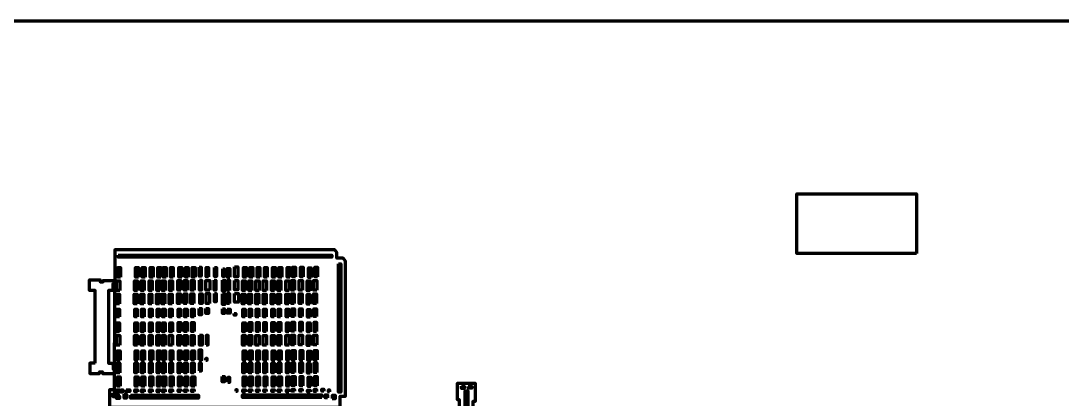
# Model space of a CAD drawing. Header units: millimetres. Extents: x 3191 to 879702, y -27549 to 222194.
# Drawn here: x 46474 to 55075, y 11790 to 14915 of the extents above; entities that cross this region are included whole.
import ezdxf

# ---------------------------------------------------------------- set-up
doc = ezdxf.new("R2010")
doc.units = ezdxf.units.MM
doc.header["$MEASUREMENT"] = 0

msp = doc.modelspace()

# ---------------------------------------------------------------- linework, layer by layer
at = {"lineweight": 211}
msp.add_lwpolyline([(46064.18765, 14914.80144), (75200.52179, 14914.80144), (75406.13696, 1109.80144), (46064.18765, 1163.30097)], close=True, dxfattribs=at)
at = {"layer": 'Defpoints', "lineweight": 211}
for points in [[(53871.12832, 12993.50667), (52883.50486, 12993.50667), (52883.50486, 13484.64092), (53871.12832, 13484.64092)], [(47279.42505, 12980.34342), (49042.54155, 12980.34342), (49042.54155, 12961.7247), (47279.42505, 12961.7247)], [(49098.71159, 12906.46701), (49117.50269, 12906.46701), (49117.50269, 11848.01624), (49098.71159, 11848.01624)], [(47297.72268, 12796.28293), (47274.54172, 12796.28293), (47274.54172, 12876.49601), (47297.72268, 12876.49601)], [(47445.11415, 12796.28293), (47421.93319, 12796.28293), (47421.93319, 12876.49601), (47445.11415, 12876.49601)], [(47500.49802, 12796.28293), (47477.31706, 12796.28293), (47477.31706, 12876.49601), (47500.49802, 12876.49601)], [(47566.60104, 12796.28293), (47543.42008, 12796.28293), (47543.42008, 12876.49601), (47566.60104, 12876.49601)], [(47629.13084, 12796.28293), (47605.94988, 12796.28293), (47605.94988, 12876.49601), (47629.13084, 12876.49601)], [(47673.79506, 12796.28293), (47650.6141, 12796.28293), (47650.6141, 12876.49601), (47673.79506, 12876.49601)], [(47733.6447, 12796.28293), (47710.46374, 12796.28293), (47710.46374, 12876.49601), (47733.6447, 12876.49601)], [(47802.61019, 12798.08796), (47779.42923, 12798.08796), (47779.42923, 12878.30104), (47802.61019, 12878.30104)], [(47856.20695, 12798.08796), (47833.02599, 12798.08796), (47833.02599, 12878.30104), (47856.20695, 12878.30104)], [(47913.37693, 12798.08796), (47890.19597, 12798.08796), (47890.19597, 12878.30104), (47913.37693, 12878.30104)], [(47947.27204, 12880.46167), (47963.35152, 12880.46167), (47963.35152, 12806.34661), (47947.27204, 12806.34661)], [(48023.21315, 12799.21176), (48003.56095, 12799.21176), (48003.56095, 12878.68415), (48023.21315, 12878.68415)], [(48072.34364, 12878.68415), (48090.20972, 12878.68415), (48090.20972, 12802.7834), (48072.34364, 12802.7834)], [(48143.80648, 12865.28994), (48153.63258, 12865.28994), (48153.63258, 12803.6765), (48143.80648, 12803.6765)], [(48200.97646, 12796.53297), (48178.6446, 12796.53297), (48178.6446, 12869.75468), (48200.97646, 12869.75468)], [(48238.49424, 12882.25603), (48265.29287, 12882.25603), (48265.29287, 12800.10461), (48238.49424, 12800.10461)], [(48336.81516, 12796.29508), (48313.6342, 12796.29508), (48313.6342, 12876.50816), (48336.81516, 12876.50816)], [(48389.51886, 12797.18792), (48366.3379, 12797.18792), (48366.3379, 12877.401), (48389.51886, 12877.401)], [(48449.369, 12797.18792), (48426.18804, 12797.18792), (48426.18804, 12877.401), (48449.369, 12877.401)], [(48509.21865, 12797.18792), (48486.03769, 12797.18792), (48486.03769, 12877.401), (48509.21865, 12877.401)], [(48576.21472, 12797.18792), (48553.03376, 12797.18792), (48553.03376, 12877.401), (48576.21472, 12877.401)], [(48628.91843, 12797.18792), (48605.73747, 12797.18792), (48605.73747, 12877.401), (48628.91843, 12877.401)], [(48696.80806, 12796.29508), (48673.6271, 12796.29508), (48673.6271, 12876.50816), (48696.80806, 12876.50816)], [(48742.36583, 12799.86671), (48719.18487, 12799.86671), (48719.18487, 12880.0798), (48742.36583, 12880.0798)], [(48806.68174, 12799.86671), (48783.50078, 12799.86671), (48783.50078, 12880.0798), (48806.68174, 12880.0798)], [(48871.89171, 12794.50913), (48848.71075, 12794.50913), (48848.71075, 12874.72221), (48871.89171, 12874.72221)], [(48924.92706, 12799.28288), (48901.7461, 12799.28288), (48901.7461, 12879.49596), (48924.92706, 12879.49596)], [(47290.59023, 12687.54977), (47264.7341, 12687.54977), (47264.7341, 12767.76285), (47290.59023, 12767.76285)], [(47437.9817, 12687.54977), (47412.12557, 12687.54977), (47412.12557, 12767.76285), (47437.9817, 12767.76285)], [(47493.36557, 12687.54977), (47467.50944, 12687.54977), (47467.50944, 12767.76285), (47493.36557, 12767.76285)], [(47559.46859, 12687.54977), (47533.61246, 12687.54977), (47533.61246, 12767.76285), (47559.46859, 12767.76285)], [(47621.99839, 12687.54977), (47596.14226, 12687.54977), (47596.14226, 12767.76285), (47621.99839, 12767.76285)], [(47666.66261, 12687.54977), (47640.80648, 12687.54977), (47640.80648, 12767.76285), (47666.66261, 12767.76285)], [(47726.51225, 12687.54977), (47700.65612, 12687.54977), (47700.65612, 12767.76285), (47726.51225, 12767.76285)], [(47795.47774, 12689.35479), (47769.62161, 12689.35479), (47769.62161, 12769.56787), (47795.47774, 12769.56787)], [(47849.0745, 12689.35479), (47823.21837, 12689.35479), (47823.21837, 12769.56787), (47849.0745, 12769.56787)], [(47906.24448, 12689.35479), (47880.38835, 12689.35479), (47880.38835, 12769.56787), (47906.24448, 12769.56787)], [(47949.95221, 12771.52158), (47966.92424, 12771.52158), (47966.92424, 12691.15635), (47949.95221, 12691.15635)], [(48033.9328, 12691.16477), (48001.77435, 12691.16477), (48001.77435, 12770.63741), (48033.9328, 12770.63741)], [(48071.45058, 12773.3162), (48085.74295, 12773.3162), (48085.74295, 12690.27192), (48071.45058, 12690.27192)], [(48140.23327, 12774.20905), (48158.99241, 12774.20905), (48158.99241, 12682.2353), (48140.23327, 12682.2353)], [(48198.2968, 12686.70004), (48183.11088, 12686.70004), (48183.11088, 12771.53025), (48198.2968, 12771.53025)], [(48238.49424, 12770.63741), (48265.29287, 12770.63741), (48265.29287, 12692.95072), (48238.49424, 12692.95072)], [(48329.68271, 12687.56191), (48303.82658, 12687.56191), (48303.82658, 12767.77499), (48329.68271, 12767.77499)], [(48382.38641, 12688.45476), (48356.53029, 12688.45476), (48356.53029, 12768.66784), (48382.38641, 12768.66784)], [(48442.23655, 12688.45476), (48416.38043, 12688.45476), (48416.38043, 12768.66784), (48442.23655, 12768.66784)], [(48502.0862, 12688.45476), (48476.23007, 12688.45476), (48476.23007, 12768.66784), (48502.0862, 12768.66784)], [(48569.08227, 12688.45476), (48543.22614, 12688.45476), (48543.22614, 12768.66784), (48569.08227, 12768.66784)], [(48621.78598, 12688.45476), (48595.92985, 12688.45476), (48595.92985, 12768.66784), (48621.78598, 12768.66784)], [(48689.67561, 12687.56191), (48663.81948, 12687.56191), (48663.81948, 12767.77499), (48689.67561, 12767.77499)], [(48735.23338, 12691.13355), (48709.37725, 12691.13355), (48709.37725, 12771.34663), (48735.23338, 12771.34663)], [(48799.54929, 12691.13355), (48773.69316, 12691.13355), (48773.69316, 12771.34663), (48799.54929, 12771.34663)], [(48864.75926, 12685.77597), (48838.90313, 12685.77597), (48838.90313, 12765.98905), (48864.75926, 12765.98905)], [(48917.79461, 12690.54972), (48891.93848, 12690.54972), (48891.93848, 12770.7628), (48917.79461, 12770.7628)], [(47287.91556, 12577.03413), (47263.84255, 12577.03413), (47263.84255, 12657.24721), (47287.91556, 12657.24721)], [(47435.30703, 12577.03413), (47411.23401, 12577.03413), (47411.23401, 12657.24721), (47435.30703, 12657.24721)], [(47490.6909, 12577.03413), (47466.61788, 12577.03413), (47466.61788, 12657.24721), (47490.6909, 12657.24721)], [(47556.79392, 12577.03413), (47532.7209, 12577.03413), (47532.7209, 12657.24721), (47556.79392, 12657.24721)], [(47619.32372, 12577.03413), (47595.25071, 12577.03413), (47595.25071, 12657.24721), (47619.32372, 12657.24721)], [(47663.98794, 12577.03413), (47639.91492, 12577.03413), (47639.91492, 12657.24721), (47663.98794, 12657.24721)], [(47723.83758, 12577.03413), (47699.76456, 12577.03413), (47699.76456, 12657.24721), (47723.83758, 12657.24721)], [(47792.80307, 12578.83915), (47768.73006, 12578.83915), (47768.73006, 12659.05223), (47792.80307, 12659.05223)], [(47846.39983, 12578.83915), (47822.32682, 12578.83915), (47822.32682, 12659.05223), (47846.39983, 12659.05223)], [(47903.56981, 12578.83915), (47879.49679, 12578.83915), (47879.49679, 12659.05223), (47903.56981, 12659.05223)], [(47952.63187, 12660.79605), (47952.63187, 12660.79605), (47952.63187, 12579.53747), (47952.63187, 12579.53747)], [(47952.63187, 12660.79605), (47970.50944, 12660.79605), (47970.50944, 12580.43899), (47952.63187, 12580.43899)], [(48032.14619, 12579.54614), (48006.24112, 12579.54614), (48006.24112, 12661.69757), (48032.14619, 12661.69757)], [(48072.34364, 12662.59042), (48086.63651, 12662.59042), (48086.63651, 12594.72629), (48072.34364, 12594.72629)], [(48138.44666, 12659.01853), (48158.09885, 12659.01853), (48158.09885, 12572.40262), (48138.44666, 12572.40262)], [(48198.2968, 12579.54614), (48180.43121, 12579.54614), (48180.43121, 12661.69757), (48198.2968, 12661.69757)], [(48237.60119, 12661.69757), (48271.54575, 12661.69757), (48271.54575, 12591.15441), (48237.60119, 12591.15441)], [(48327.00804, 12577.04627), (48302.93502, 12577.04627), (48302.93502, 12657.25935), (48327.00804, 12657.25935)], [(48379.71175, 12577.93912), (48355.63873, 12577.93912), (48355.63873, 12658.1522), (48379.71175, 12658.1522)], [(48439.56189, 12577.93912), (48415.48887, 12577.93912), (48415.48887, 12658.1522), (48439.56189, 12658.1522)], [(48499.41153, 12577.93912), (48475.33851, 12577.93912), (48475.33851, 12658.1522), (48499.41153, 12658.1522)], [(48566.4076, 12577.93912), (48542.33459, 12577.93912), (48542.33459, 12658.1522), (48566.4076, 12658.1522)], [(48619.11131, 12577.93912), (48595.03829, 12577.93912), (48595.03829, 12658.1522), (48619.11131, 12658.1522)], [(48687.00094, 12577.04627), (48662.92792, 12577.04627), (48662.92792, 12657.25935), (48687.00094, 12657.25935)], [(48732.55871, 12580.61791), (48708.48569, 12580.61791), (48708.48569, 12660.83099), (48732.55871, 12660.83099)], [(48796.87462, 12580.61791), (48772.80161, 12580.61791), (48772.80161, 12660.83099), (48796.87462, 12660.83099)], [(48862.08459, 12575.26033), (48838.01157, 12575.26033), (48838.01157, 12655.47341), (48862.08459, 12655.47341)], [(48915.11994, 12580.03408), (48891.04693, 12580.03408), (48891.04693, 12660.24716), (48915.11994, 12660.24716)], [(47288.80712, 12469.19232), (47267.40877, 12469.19232), (47267.40877, 12532.47153), (47288.80712, 12532.47153)], [(47436.19859, 12469.19232), (47414.80024, 12469.19232), (47414.80024, 12532.47153), (47436.19859, 12532.47153)], [(47491.58245, 12469.19232), (47470.18411, 12469.19232), (47470.18411, 12532.47153), (47491.58245, 12532.47153)], [(47557.68547, 12469.19232), (47536.28713, 12469.19232), (47536.28713, 12532.47153), (47557.68547, 12532.47153)], [(47620.21528, 12469.19232), (47598.81693, 12469.19232), (47598.81693, 12532.47153), (47620.21528, 12532.47153)], [(47664.8795, 12469.19232), (47643.48115, 12469.19232), (47643.48115, 12532.47153), (47664.8795, 12532.47153)], [(47724.72914, 12469.19232), (47703.33079, 12469.19232), (47703.33079, 12532.47153), (47724.72914, 12532.47153)], [(47793.69463, 12470.99735), (47772.29628, 12470.99735), (47772.29628, 12534.27655), (47793.69463, 12534.27655)], [(47847.29139, 12470.99735), (47825.89304, 12470.99735), (47825.89304, 12534.27655), (47847.29139, 12534.27655)], [(47904.46136, 12470.99735), (47883.06302, 12470.99735), (47883.06302, 12534.27655), (47904.46136, 12534.27655)], [(47946.39098, 12537.57758), (47965.15012, 12537.57758), (47965.15012, 12485.78646), (47946.39098, 12485.78646)], [(48001.77435, 12538.47043), (48024.1067, 12538.47043), (48024.1067, 12497.39472), (48001.77435, 12497.39472)], [(48141.12682, 12535.79164), (48156.31225, 12535.79164), (48156.31225, 12497.39472), (48141.12682, 12497.39472)], [(48179.53766, 12532.21975), (48201.87002, 12532.21975), (48201.87002, 12499.18066), (48179.53766, 12499.18066)], [(48236.70814, 12496.50187), (48250.10695, 12496.50187), (48250.10695, 12483.10767), (48236.70814, 12483.10767)], [(48327.8996, 12469.20447), (48306.50125, 12469.20447), (48306.50125, 12532.48367), (48327.8996, 12532.48367)], [(48380.6033, 12470.09731), (48359.20496, 12470.09731), (48359.20496, 12533.37652), (48380.6033, 12533.37652)], [(48440.45344, 12470.09731), (48419.0551, 12470.09731), (48419.0551, 12533.37652), (48440.45344, 12533.37652)], [(48500.30308, 12470.09731), (48478.90474, 12470.09731), (48478.90474, 12533.37652), (48500.30308, 12533.37652)], [(48567.29916, 12470.09731), (48545.90081, 12470.09731), (48545.90081, 12533.37652), (48567.29916, 12533.37652)], [(48620.00286, 12470.09731), (48598.60452, 12470.09731), (48598.60452, 12533.37652), (48620.00286, 12533.37652)], [(48687.89249, 12469.20447), (48666.49415, 12469.20447), (48666.49415, 12532.48367), (48687.89249, 12532.48367)], [(48733.45026, 12472.7761), (48712.05192, 12472.7761), (48712.05192, 12536.05531), (48733.45026, 12536.05531)], [(48797.76618, 12472.7761), (48776.36783, 12472.7761), (48776.36783, 12536.05531), (48797.76618, 12536.05531)], [(48862.97614, 12467.41852), (48841.5778, 12467.41852), (48841.5778, 12530.69772), (48862.97614, 12530.69772)], [(48916.0115, 12472.19227), (48894.61315, 12472.19227), (48894.61315, 12535.47147), (48916.0115, 12535.47147)], [(47289.69068, 12346.79286), (47268.29284, 12346.79286), (47268.29284, 12421.65827), (47289.69068, 12421.65827)], [(47437.08215, 12346.79286), (47415.6843, 12346.79286), (47415.6843, 12421.65827), (47437.08215, 12421.65827)], [(47492.46602, 12346.79286), (47471.06817, 12346.79286), (47471.06817, 12421.65827), (47492.46602, 12421.65827)], [(47558.56904, 12346.79286), (47537.17119, 12346.79286), (47537.17119, 12421.65827), (47558.56904, 12421.65827)], [(47621.09884, 12346.79286), (47599.701, 12346.79286), (47599.701, 12421.65827), (47621.09884, 12421.65827)], [(47665.76306, 12346.79286), (47644.36521, 12346.79286), (47644.36521, 12421.65827), (47665.76306, 12421.65827)], [(47725.6127, 12346.79286), (47704.21485, 12346.79286), (47704.21485, 12421.65827), (47725.6127, 12421.65827)], [(47794.57819, 12348.59788), (47773.18034, 12348.59788), (47773.18034, 12423.46329), (47794.57819, 12423.46329)], [(47848.17495, 12348.59788), (47826.7771, 12348.59788), (47826.7771, 12423.46329), (47848.17495, 12423.46329)], [(47905.34493, 12348.59788), (47883.94708, 12348.59788), (47883.94708, 12423.46329), (47905.34493, 12423.46329)], [(48328.78316, 12346.805), (48307.38531, 12346.805), (48307.38531, 12421.67041), (48328.78316, 12421.67041)], [(48381.48687, 12347.69785), (48360.08902, 12347.69785), (48360.08902, 12422.56326), (48381.48687, 12422.56326)], [(48441.33701, 12347.69785), (48419.93916, 12347.69785), (48419.93916, 12422.56326), (48441.33701, 12422.56326)], [(48501.18665, 12347.69785), (48479.7888, 12347.69785), (48479.7888, 12422.56326), (48501.18665, 12422.56326)], [(48568.18272, 12347.69785), (48546.78488, 12347.69785), (48546.78488, 12422.56326), (48568.18272, 12422.56326)], [(48620.88643, 12347.69785), (48599.48858, 12347.69785), (48599.48858, 12422.56326), (48620.88643, 12422.56326)], [(48688.77606, 12346.805), (48667.37821, 12346.805), (48667.37821, 12421.67041), (48688.77606, 12421.67041)], [(48734.33383, 12350.37664), (48712.93598, 12350.37664), (48712.93598, 12425.24205), (48734.33383, 12425.24205)], [(48798.64974, 12350.37664), (48777.25189, 12350.37664), (48777.25189, 12425.24205), (48798.64974, 12425.24205)], [(48863.85971, 12345.01906), (48842.46186, 12345.01906), (48842.46186, 12419.88447), (48863.85971, 12419.88447)], [(48916.89506, 12349.79281), (48895.49722, 12349.79281), (48895.49722, 12424.65822), (48916.89506, 12424.65822)], [(47290.58224, 12235.38586), (47264.72661, 12235.38586), (47264.72661, 12314.70758), (47290.58224, 12314.70758)], [(47437.97371, 12235.38586), (47412.11808, 12235.38586), (47412.11808, 12314.70758), (47437.97371, 12314.70758)], [(47493.35757, 12235.38586), (47467.50195, 12235.38586), (47467.50195, 12314.70758), (47493.35757, 12314.70758)], [(47559.4606, 12235.38586), (47533.60497, 12235.38586), (47533.60497, 12314.70758), (47559.4606, 12314.70758)], [(47621.9904, 12235.38586), (47596.13477, 12235.38586), (47596.13477, 12314.70758), (47621.9904, 12314.70758)], [(47666.65462, 12235.38586), (47640.79899, 12235.38586), (47640.79899, 12314.70758), (47666.65462, 12314.70758)], [(47726.50426, 12235.38586), (47700.64863, 12235.38586), (47700.64863, 12314.70758), (47726.50426, 12314.70758)], [(47795.46975, 12237.19088), (47769.61412, 12237.19088), (47769.61412, 12316.5126), (47795.46975, 12316.5126)], [(47849.06651, 12237.19088), (47823.21088, 12237.19088), (47823.21088, 12316.5126), (47849.06651, 12316.5126)], [(47906.23649, 12237.19088), (47880.38086, 12237.19088), (47880.38086, 12316.5126), (47906.23649, 12316.5126)], [(47949.07064, 12319.69766), (47972.29605, 12319.69766), (47972.29605, 12236.65339), (47949.07064, 12236.65339)], [(48004.45451, 12237.54649), (48022.32009, 12237.54649), (48022.32009, 12316.12602), (48004.45451, 12316.12602)], [(48329.67472, 12235.398), (48303.81909, 12235.398), (48303.81909, 12314.71972), (48329.67472, 12314.71972)], [(48382.37842, 12236.29085), (48356.52279, 12236.29085), (48356.52279, 12315.61257), (48382.37842, 12315.61257)], [(48442.22856, 12236.29085), (48416.37294, 12236.29085), (48416.37294, 12315.61257), (48442.22856, 12315.61257)], [(48502.0782, 12236.29085), (48476.22258, 12236.29085), (48476.22258, 12315.61257), (48502.0782, 12315.61257)], [(48569.07428, 12236.29085), (48543.21865, 12236.29085), (48543.21865, 12315.61257), (48569.07428, 12315.61257)], [(48621.77799, 12236.29085), (48595.92236, 12236.29085), (48595.92236, 12315.61257), (48621.77799, 12315.61257)], [(48689.66761, 12235.398), (48663.81199, 12235.398), (48663.81199, 12314.71972), (48689.66761, 12314.71972)], [(48735.22539, 12238.96964), (48709.36976, 12238.96964), (48709.36976, 12318.29136), (48735.22539, 12318.29136)], [(48799.5413, 12238.96964), (48773.68567, 12238.96964), (48773.68567, 12318.29136), (48799.5413, 12318.29136)], [(48864.75126, 12233.61206), (48838.89564, 12233.61206), (48838.89564, 12312.93378), (48864.75126, 12312.93378)], [(48917.78662, 12238.38581), (48891.93099, 12238.38581), (48891.93099, 12317.70753), (48917.78662, 12317.70753)], [(47294.14896, 12112.39265), (47270.96751, 12112.39265), (47270.96751, 12188.14942), (47294.14896, 12188.14942)], [(47441.54043, 12112.39265), (47418.35897, 12112.39265), (47418.35897, 12188.14942), (47441.54043, 12188.14942)], [(47496.9243, 12112.39265), (47473.74284, 12112.39265), (47473.74284, 12188.14942), (47496.9243, 12188.14942)], [(47563.02732, 12112.39265), (47539.84586, 12112.39265), (47539.84586, 12188.14942), (47563.02732, 12188.14942)], [(47625.55712, 12112.39265), (47602.37566, 12112.39265), (47602.37566, 12188.14942), (47625.55712, 12188.14942)], [(47670.22134, 12112.39265), (47647.03988, 12112.39265), (47647.03988, 12188.14942), (47670.22134, 12188.14942)], [(47730.07098, 12112.39265), (47706.88952, 12112.39265), (47706.88952, 12188.14942), (47730.07098, 12188.14942)], [(47799.03647, 12114.19768), (47775.85501, 12114.19768), (47775.85501, 12189.95445), (47799.03647, 12189.95445)], [(47852.63323, 12114.19768), (47829.45177, 12114.19768), (47829.45177, 12189.95445), (47852.63323, 12189.95445)], [(47909.80321, 12114.19768), (47886.62175, 12114.19768), (47886.62175, 12189.95445), (47909.80321, 12189.95445)], [(47944.60736, 12115.93183), (47967.83278, 12115.93183), (47967.83278, 12193.61852), (47944.60736, 12193.61852)], [(48333.24144, 12112.40479), (48310.05998, 12112.40479), (48310.05998, 12188.16156), (48333.24144, 12188.16156)], [(48385.94515, 12113.29764), (48362.76369, 12113.29764), (48362.76369, 12189.05441), (48385.94515, 12189.05441)], [(48445.79529, 12113.29764), (48422.61383, 12113.29764), (48422.61383, 12189.05441), (48445.79529, 12189.05441)], [(48505.64493, 12113.29764), (48482.46347, 12113.29764), (48482.46347, 12189.05441), (48505.64493, 12189.05441)], [(48572.641, 12113.29764), (48549.45954, 12113.29764), (48549.45954, 12189.05441), (48572.641, 12189.05441)], [(48625.34471, 12113.29764), (48602.16325, 12113.29764), (48602.16325, 12189.05441), (48625.34471, 12189.05441)], [(48693.23434, 12112.40479), (48670.05288, 12112.40479), (48670.05288, 12188.16156), (48693.23434, 12188.16156)], [(48738.79211, 12115.97643), (48715.61065, 12115.97643), (48715.61065, 12191.7332), (48738.79211, 12191.7332)], [(48803.10802, 12115.97643), (48779.92656, 12115.97643), (48779.92656, 12191.7332), (48803.10802, 12191.7332)], [(48868.31799, 12110.61885), (48845.13653, 12110.61885), (48845.13653, 12186.37562), (48868.31799, 12186.37562)], [(48921.35334, 12115.3926), (48898.17188, 12115.3926), (48898.17188, 12191.14937), (48921.35334, 12191.14937)], [(47290.58224, 12006.33332), (47268.29284, 12006.33332), (47268.29284, 12086.5464), (47290.58224, 12086.5464)], [(47437.97371, 12006.33332), (47415.6843, 12006.33332), (47415.6843, 12086.5464), (47437.97371, 12086.5464)], [(47493.35757, 12006.33332), (47471.06817, 12006.33332), (47471.06817, 12086.5464), (47493.35757, 12086.5464)], [(47559.4606, 12006.33332), (47537.17119, 12006.33332), (47537.17119, 12086.5464), (47559.4606, 12086.5464)], [(47621.9904, 12006.33332), (47599.701, 12006.33332), (47599.701, 12086.5464), (47621.9904, 12086.5464)], [(47666.65462, 12006.33332), (47644.36521, 12006.33332), (47644.36521, 12086.5464), (47666.65462, 12086.5464)], [(47726.50426, 12006.33332), (47704.21485, 12006.33332), (47704.21485, 12086.5464), (47726.50426, 12086.5464)], [(47795.46975, 12008.13835), (47773.18034, 12008.13835), (47773.18034, 12088.35143), (47795.46975, 12088.35143)], [(47849.06651, 12008.13835), (47826.7771, 12008.13835), (47826.7771, 12088.35143), (47849.06651, 12088.35143)], [(47906.23649, 12008.13835), (47883.94708, 12008.13835), (47883.94708, 12088.35143), (47906.23649, 12088.35143)], [(47946.39397, 12023.95808), (47966.93972, 12023.95808), (47966.93972, 12083.78583), (47946.39397, 12083.78583)], [(48001.77784, 12112.36019), (48013.39055, 12112.36019), (48013.39055, 12126.64724), (48001.77784, 12126.64724)], [(48001.77784, 12112.36019), (48001.77784, 12112.36019), (48001.77784, 12125.75439), (48001.77784, 12125.75439)], [(48329.67472, 12006.34546), (48307.38531, 12006.34546), (48307.38531, 12086.55854), (48329.67472, 12086.55854)], [(48382.37842, 12007.23831), (48360.08902, 12007.23831), (48360.08902, 12087.45139), (48382.37842, 12087.45139)], [(48442.22856, 12007.23831), (48419.93916, 12007.23831), (48419.93916, 12087.45139), (48442.22856, 12087.45139)], [(48502.0782, 12007.23831), (48479.7888, 12007.23831), (48479.7888, 12087.45139), (48502.0782, 12087.45139)], [(48569.07428, 12007.23831), (48546.78488, 12007.23831), (48546.78488, 12087.45139), (48569.07428, 12087.45139)], [(48621.77799, 12007.23831), (48599.48858, 12007.23831), (48599.48858, 12087.45139), (48621.77799, 12087.45139)], [(48689.66761, 12006.34546), (48667.37821, 12006.34546), (48667.37821, 12086.55854), (48689.66761, 12086.55854)], [(48735.22539, 12009.9171), (48712.93598, 12009.9171), (48712.93598, 12090.13018), (48735.22539, 12090.13018)], [(48799.5413, 12009.9171), (48777.25189, 12009.9171), (48777.25189, 12090.13018), (48799.5413, 12090.13018)], [(48864.75126, 12004.55952), (48842.46186, 12004.55952), (48842.46186, 12084.7726), (48864.75126, 12084.7726)], [(48917.78662, 12009.33327), (48895.49722, 12009.33327), (48895.49722, 12089.54635), (48917.78662, 12089.54635)], [(47295.04052, 11896.70904), (47271.85906, 11896.70904), (47271.85906, 11973.35693), (47295.04052, 11973.35693)], [(47442.43199, 11896.70904), (47419.25053, 11896.70904), (47419.25053, 11973.35693), (47442.43199, 11973.35693)], [(47497.81586, 11896.70904), (47474.6344, 11896.70904), (47474.6344, 11973.35693), (47497.81586, 11973.35693)], [(47563.91888, 11896.70904), (47540.73742, 11896.70904), (47540.73742, 11973.35693), (47563.91888, 11973.35693)], [(47626.44868, 11896.70904), (47603.26722, 11896.70904), (47603.26722, 11973.35693), (47626.44868, 11973.35693)], [(47671.1129, 11896.70904), (47647.93144, 11896.70904), (47647.93144, 11973.35693), (47671.1129, 11973.35693)], [(47730.96254, 11896.70904), (47707.78108, 11896.70904), (47707.78108, 11973.35693), (47730.96254, 11973.35693)], [(47799.92803, 11898.51407), (47776.74657, 11898.51407), (47776.74657, 11975.16195), (47799.92803, 11975.16195)], [(47853.52479, 11898.51407), (47830.34333, 11898.51407), (47830.34333, 11975.16195), (47853.52479, 11975.16195)], [(47910.69477, 11898.51407), (47887.51331, 11898.51407), (47887.51331, 11975.16195), (47910.69477, 11975.16195)], [(48135.76999, 11978.41764), (48155.42219, 11978.41764), (48155.42219, 11931.98434), (48135.76999, 11931.98434)], [(48184.00743, 11931.09124), (48199.19335, 11931.09124), (48199.19335, 11969.48817), (48184.00743, 11969.48817)], [(48334.133, 11896.72118), (48310.95154, 11896.72118), (48310.95154, 11973.36907), (48334.133, 11973.36907)], [(48386.8367, 11897.61403), (48363.65524, 11897.61403), (48363.65524, 11974.26192), (48386.8367, 11974.26192)], [(48446.68684, 11897.61403), (48423.50538, 11897.61403), (48423.50538, 11974.26192), (48446.68684, 11974.26192)], [(48506.53648, 11897.61403), (48483.35503, 11897.61403), (48483.35503, 11974.26192), (48506.53648, 11974.26192)], [(48573.53256, 11897.61403), (48550.3511, 11897.61403), (48550.3511, 11974.26192), (48573.53256, 11974.26192)], [(48626.23627, 11897.61403), (48603.05481, 11897.61403), (48603.05481, 11974.26192), (48626.23627, 11974.26192)], [(48694.1259, 11896.72118), (48670.94444, 11896.72118), (48670.94444, 11973.36907), (48694.1259, 11973.36907)], [(48739.68367, 11900.29282), (48716.50221, 11900.29282), (48716.50221, 11976.94071), (48739.68367, 11976.94071)], [(48803.99958, 11900.29282), (48780.81812, 11900.29282), (48780.81812, 11976.94071), (48803.99958, 11976.94071)], [(48869.20954, 11894.93524), (48846.02809, 11894.93524), (48846.02809, 11971.58312), (48869.20954, 11971.58312)], [(48922.2449, 11899.70899), (48899.06344, 11899.70899), (48899.06344, 11976.35687), (48922.2449, 11976.35687)], [(48734.34182, 11855.13648), (48712.94347, 11855.13648), (48712.94347, 11869.39652), (48734.34182, 11869.39652)], [(48798.65773, 11855.13648), (48777.25939, 11855.13648), (48777.25939, 11869.39652), (48798.65773, 11869.39652)], [(48976.63932, 11855.444), (48958.80769, 11855.444), (48958.80769, 11872.37763), (48976.63932, 11872.37763)], [(50112.60224, 11896.35493), (50136.17828, 11896.35493), (50136.17828, 11877.07258), (50112.60224, 11877.07258)], [(50170.11386, 11894.92657), (50197.97636, 11894.92657), (50197.97636, 11879.57221), (50170.11386, 11879.57221)], [(47289.69868, 11851.55269), (47268.30033, 11851.55269), (47268.30033, 11865.81274), (47289.69868, 11865.81274)], [(47298.75009, 11868.21894), (47317.67656, 11868.21894), (47317.67656, 11848.24844), (47298.75009, 11848.24844)], [(47328.54206, 11830.73023), (47346.76776, 11830.73023), (47346.76776, 11798.49701), (47328.54206, 11798.49701)], [(47343.6131, 11868.21894), (47374.10582, 11868.21894), (47374.10582, 11852.80313), (47343.6131, 11852.80313)], [(47379.60799, 11823.91877), (47941.30836, 11823.91877), (47941.30836, 11798.96363), (47379.60799, 11798.96363)], [(47437.09014, 11851.55269), (47415.69179, 11851.55269), (47415.69179, 11865.81274), (47437.09014, 11865.81274)], [(47492.47401, 11851.55269), (47471.07566, 11851.55269), (47471.07566, 11865.81274), (47492.47401, 11865.81274)], [(47558.57703, 11851.55269), (47537.17868, 11851.55269), (47537.17868, 11865.81274), (47558.57703, 11865.81274)], [(47621.10683, 11851.55269), (47599.70849, 11851.55269), (47599.70849, 11865.81274), (47621.10683, 11865.81274)], [(47665.77105, 11851.55269), (47644.3727, 11851.55269), (47644.3727, 11865.81274), (47665.77105, 11865.81274)], [(47725.62069, 11851.55269), (47704.22235, 11851.55269), (47704.22235, 11865.81274), (47725.62069, 11865.81274)], [(47794.58618, 11853.35772), (47773.18784, 11853.35772), (47773.18784, 11867.61776), (47794.58618, 11867.61776)], [(47848.18294, 11853.35772), (47826.7846, 11853.35772), (47826.7846, 11867.61776), (47848.18294, 11867.61776)], [(47905.35292, 11853.35772), (47883.95457, 11853.35772), (47883.95457, 11867.61776), (47905.35292, 11867.61776)], [(48250.11045, 11856.08359), (48259.93654, 11856.08359), (48259.93654, 11867.69186), (48250.11045, 11867.69186)], [(48960.55434, 11803.40953), (48306.12914, 11803.40953), (48306.12914, 11824.79972), (48960.55434, 11824.79972)], [(48328.79115, 11851.56484), (48307.39281, 11851.56484), (48307.39281, 11865.82488), (48328.79115, 11865.82488)], [(48381.49486, 11852.45768), (48360.09651, 11852.45768), (48360.09651, 11866.71773), (48381.49486, 11866.71773)], [(48441.345, 11852.45768), (48419.94665, 11852.45768), (48419.94665, 11866.71773), (48441.345, 11866.71773)], [(48501.19464, 11852.45768), (48479.79629, 11852.45768), (48479.79629, 11866.71773), (48501.19464, 11866.71773)], [(48568.19072, 11852.45768), (48546.79237, 11852.45768), (48546.79237, 11866.71773), (48568.19072, 11866.71773)], [(48620.89442, 11852.45768), (48599.49607, 11852.45768), (48599.49607, 11866.71773), (48620.89442, 11866.71773)], [(48688.78405, 11851.56484), (48667.3857, 11851.56484), (48667.3857, 11865.82488), (48688.78405, 11865.82488)], [(48863.8677, 11849.77889), (48842.46935, 11849.77889), (48842.46935, 11864.03894), (48863.8677, 11864.03894)], [(48916.90305, 11854.55264), (48895.50471, 11854.55264), (48895.50471, 11868.81269), (48916.90305, 11868.81269)], [(49007.80832, 11801.62706), (48989.08514, 11801.62706), (48989.08514, 11825.69083), (49007.80832, 11825.69083)], [(49023.89329, 11850.98769), (49014.08617, 11850.98769), (49014.08617, 11867.03021), (49023.89329, 11867.03021)], [(49046.14673, 11795.38827), (49073.78597, 11795.38827), (49073.78597, 11821.23452), (49046.14673, 11821.23452)], [(50140.46474, 11567.12723), (50167.97063, 11567.12723), (50167.97063, 11854.93352), (50140.46474, 11854.93352)]]:
    msp.add_lwpolyline(points, close=True, dxfattribs=at)
for points in [[(47087.3434, 12087.50789), (47043.82147, 12087.50789), (47043.82147, 12002.27177), (47123.75985, 12002.27177), (47123.75985, 12016.47779), (47149.51808, 12016.47779), (47149.51808, 12003.15966), (47246.33259, 12003.15966), (47246.33259, 11868.20234), (47207.25146, 11868.20234), (47207.25146, 11723.44252), (49112.00401, 11723.44252), (49112.00401, 11814.89686), (49156.4145, 11814.89686), (49156.4145, 12929.71599), (49135.10805, 12954.57647), (49084.48015, 12954.57647), (49084.48015, 13002.52188), (49066.71596, 13023.83079), (47251.41021, 13023.83079), (47246.33259, 12003.15966)], [(47087.3434, 12087.50789), (47087.3434, 12688.16978), (47040.00951, 12688.16978), (47040.00951, 12775.18169), (47128.83048, 12775.18169), (47128.83048, 12760.08778), (47155.47627, 12760.08778), (47155.47627, 12770.74223), (47250.15115, 12770.74223)], [(47250.15115, 12770.74223), (47250.15115, 12743.21808), (47234.52708, 12743.21808), (47234.52708, 12688.16978), (47197.22208, 12688.16978), (47197.22208, 12087.68334), (47224.74044, 12087.68334), (47236.02749, 12073.67928), (47236.02749, 12038.49369), (47246.50836, 12038.49369)], [(49229.38675, 11556.41776), (50096.83044, 11556.41776), (50096.83044, 11785.30303), (50081.52464, 11785.30303), (50081.52464, 11922.77881), (50227.62497, 11922.77881), (50227.62497, 11770.66285), (50206.90691, 11770.66285), (50206.90691, 11556.41776)], [(47232.85735, 11840.89081), (47232.85735, 11811.11013), (47261.2473, 11811.11013), (47261.2473, 11798.14661), (47291.38989, 11798.14661), (47291.38989, 11812.51148), (47279.473, 11812.51148), (47279.473, 11827.92729), (47255.2891, 11827.92729), (47255.2891, 11841.94175), (47232.85735, 11841.94175)]]:
    msp.add_lwpolyline(points, dxfattribs=at)

doc.saveas('drawing.dxf')
